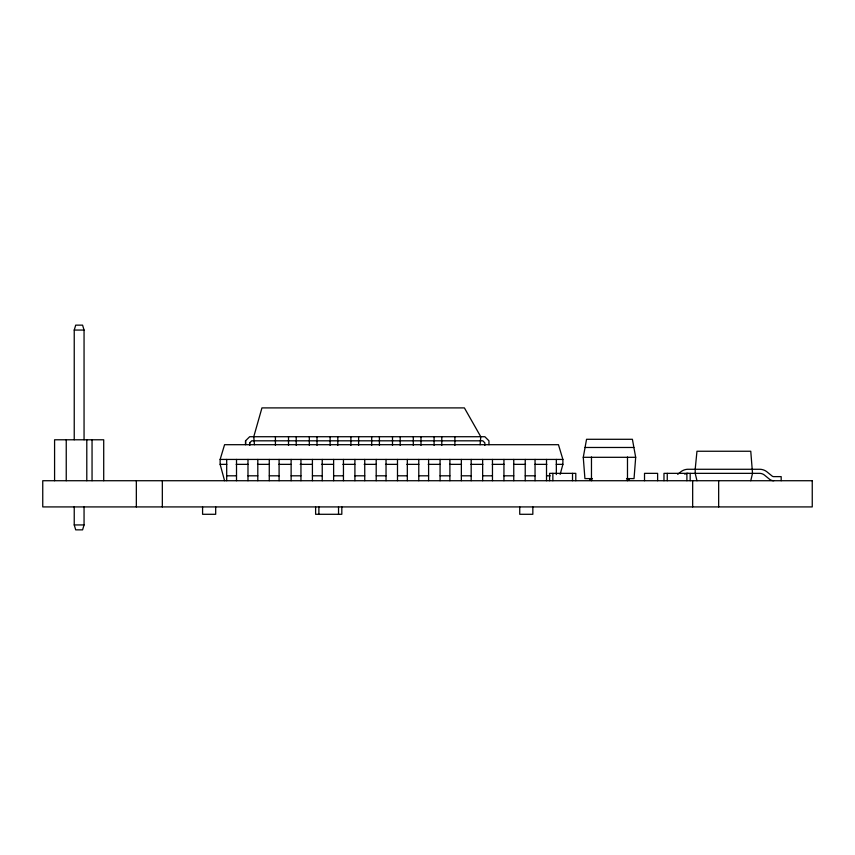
<?xml version="1.0" encoding="UTF-8"?>
<svg xmlns="http://www.w3.org/2000/svg" width="855" height="855" viewBox="0 0 855 855"><rect width="100%" height="100%" fill="white"/><g stroke="black" fill="none" stroke-linecap="round" stroke-linejoin="round"><path stroke-width="1.28" d="M592.44 478.597L584.916 478.597L583.27 457.307L586.551 439.288L632.401 439.288L635.682 457.307L634.036 478.597L626.512 478.597M480.093 444.739L480.767 436.723L464.393 407.899L261.951 407.899L253.764 436.723L254.437 444.739M750.765 480.724L752.518 473.349L750.765 451.248L696.964 451.248L695.201 469.256L695.201 473.349L696.964 480.724M560.153 474.418L562.889 464.351L562.889 459.434L558.454 444.696L224.576 444.696L220.141 459.434L220.141 464.351L224.576 480.724M74.235 439.78L74.235 330.062L75.71 325.146L82.582 325.146L84.057 330.062L84.057 439.78M84.057 506.726L84.057 524.938L82.582 529.854L75.71 529.854L74.235 524.938L74.235 506.726M245.577 440.817L245.577 444.739L245.535 440.817L249.671 436.723L484.86 436.723L488.953 440.817L488.953 444.739M249.671 442.858L249.671 445.412L249.628 442.858L251.723 440.817L275.128 440.817M677.684 474.365L681.146 471.543A11.97 11.97 0 0 1 687.505 469.277L760.213 469.277A11.97 11.97 0 0 1 766.572 471.543L772.193 476.117A2.672 2.672 0 0 0 773.615 476.62L781.181 476.63L781.181 480.724M74.235 330.062L84.057 330.062M275.417 440.817L420.681 440.817M420.991 440.817L482.819 440.817L484.86 442.858L484.86 445.412M585.066 447.475L633.886 447.475M583.27 457.307L635.682 457.307M220.141 459.434L562.889 459.434M220.141 464.351L226.81 464.351M236.14 464.351L248.142 464.351M257.483 464.351L269.485 464.351M278.826 464.351L290.828 464.351M300.158 464.351L312.161 464.351M321.501 464.351L333.503 464.351M342.834 464.351L354.836 464.351M364.177 464.351L376.179 464.351M385.509 464.351L397.511 464.351M406.852 464.351L418.854 464.351M428.184 464.351L440.197 464.351M449.527 464.351L461.529 464.351M470.87 464.351L482.872 464.351M492.202 464.351L504.204 464.351M513.545 464.351L525.547 464.351M534.877 464.351L546.879 464.351M556.22 464.351L562.889 464.351M226.693 475.808L236.514 475.808M247.982 475.808L257.804 475.808M269.272 475.808L279.093 475.808M291.127 475.808L300.949 475.808M312.417 475.808L322.239 475.808M333.621 475.808L343.454 475.808M354.911 475.808L364.743 475.808M376.2 475.808L386.033 475.808M397.49 475.808L407.322 475.808M418.779 475.808L428.601 475.808M440.069 475.808L449.89 475.808M461.358 475.808L471.18 475.808M482.648 475.808L492.469 475.808M503.937 475.808L513.759 475.808M525.226 475.808L535.048 475.808M546.516 475.808L550.192 475.808M592.44 480.232L589.822 480.232L589.822 478.597M626.512 480.232L629.13 480.232L629.13 478.597M74.235 524.938L84.057 524.938M718.66 480.724L718.66 506.919M692.668 480.724L692.668 506.919M690.177 473.349L690.177 480.724M686.896 473.349L686.896 480.724M667.253 473.349L667.253 480.724M663.972 480.724L663.972 473.349L759.529 473.349A7.877 7.877 0 0 1 764.52 475.134L769.479 479.195A6.776 6.776 0 0 0 773.764 480.724M657.623 480.724L657.623 473.349L644.52 473.349L644.52 480.724M627.485 456.987L627.485 480.724M591.468 456.987L591.468 480.724M575.789 480.724L575.789 473.349L549.594 473.349L549.594 480.724M572.519 473.349L572.519 480.724M556.338 459.434L556.338 474.568M552.864 473.349L552.864 480.724M546.516 459.434L546.516 480.724M535.048 459.434L535.048 480.724M532.836 506.919L532.836 514.293L519.733 514.293L519.733 506.919M525.226 459.434L525.226 480.724M513.759 459.434L513.759 480.724M503.937 459.434L503.937 480.724M492.469 459.434L492.469 480.724M482.648 459.434L482.648 480.724M471.18 459.434L471.18 480.724M461.358 459.434L461.358 480.724M454.892 436.723L454.892 445.412M449.89 459.434L449.89 480.724M441.789 436.723L441.789 445.412M440.069 459.434L440.069 480.724M434.094 436.723L434.094 445.412M428.601 459.434L428.601 480.724M420.991 436.723L420.991 445.412M418.779 459.434L418.779 480.724M413.296 436.723L413.296 445.412M407.322 459.434L407.322 480.724M400.193 436.723L400.193 445.412M397.49 459.434L397.49 480.724M392.498 436.723L392.498 445.412M386.033 459.434L386.033 480.724M379.406 436.723L379.406 445.412M376.2 459.434L376.2 480.724M371.701 436.723L371.701 445.412M364.743 459.434L364.743 480.724M358.608 436.723L358.608 445.412M354.911 459.434L354.911 480.724M350.903 436.723L350.903 445.412M343.454 459.434L343.454 480.724M341.818 506.919L341.818 514.293L315.613 514.293L315.613 506.919M338.537 506.919L338.537 514.293M337.81 436.723L337.81 445.412M333.621 459.434L333.621 480.724M330.105 436.723L330.105 445.412M322.239 459.434L322.239 480.724M318.883 506.919L318.883 514.293M317.013 436.723L317.013 445.412M312.417 459.434L312.417 480.724M309.318 436.723L309.318 445.412M300.949 459.434L300.949 480.724M296.215 436.723L296.215 445.412M291.127 459.434L291.127 480.724M288.52 436.723L288.52 445.412M279.093 459.434L279.093 480.724M275.417 436.723L275.417 445.412M269.272 459.434L269.272 480.724M257.804 459.434L257.804 480.724M247.982 459.434L247.982 480.724M236.514 459.434L236.514 480.724M226.693 459.434L226.693 480.724M215.684 506.919L215.684 514.293L202.582 514.293L202.582 506.919M162.332 480.724L162.332 506.919M136.34 480.724L136.34 506.919M103.712 480.724L103.712 439.78L54.581 439.78L54.581 480.724M92.051 439.78L92.051 480.724M86.793 439.78L86.793 480.724M66.241 439.78L66.241 480.724M684.716 474.162A7.877 7.877 0 0 1 688.19 473.349M812.25 480.724L42.75 480.724L42.75 506.919L812.25 506.919L812.25 480.724"/></g></svg>
